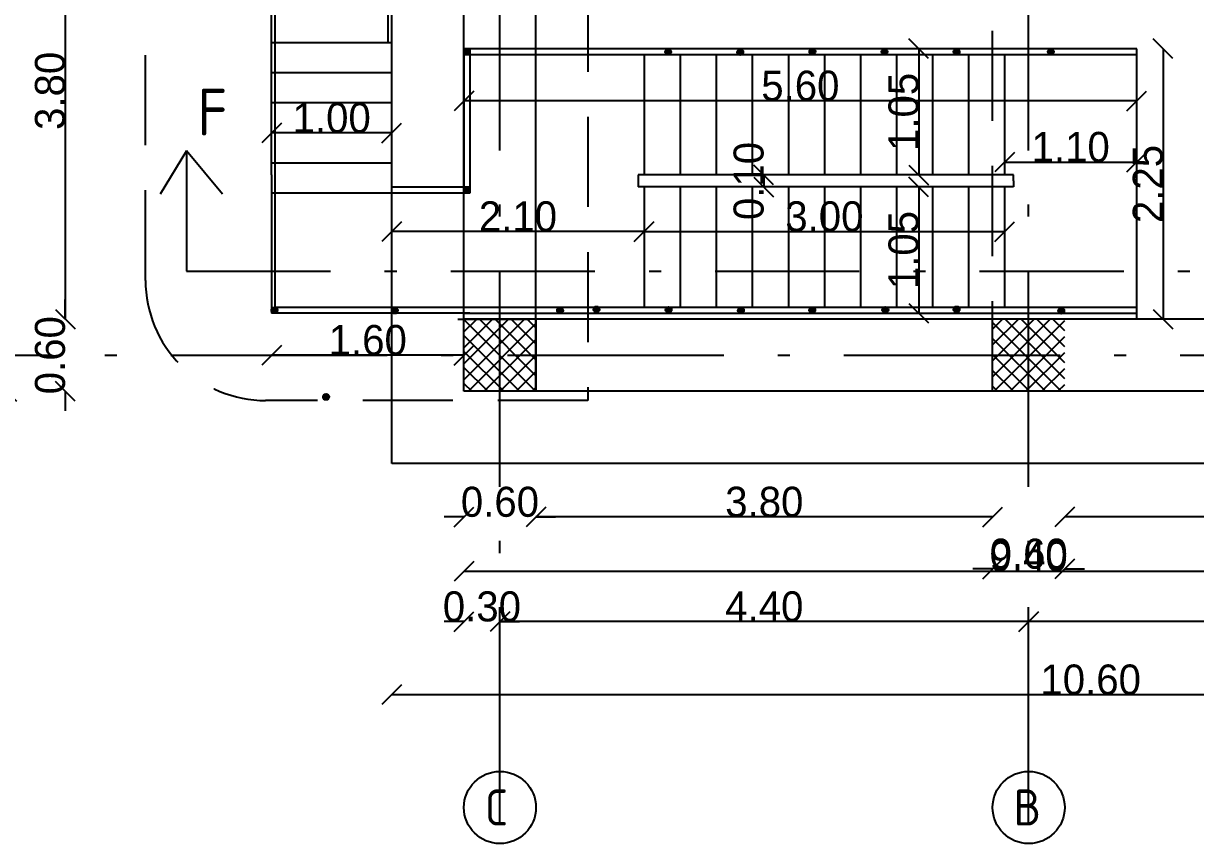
# Model space of a CAD drawing. Extents: x 151242 to 151523, y 158752 to 159354.
# Drawn here: x 151379.74 to 151389.49, y 159046.03 to 159052.86 of the extents above; entities that cross this region are included whole.
import ezdxf

# ---------------------------------------------------------------- set-up
doc = ezdxf.new("R2010")
doc.units = 0
doc.header["$LTSCALE"] = 3
doc.header["$MEASUREMENT"] = 0
doc.header["$PDMODE"] = 2
doc.header["$PDSIZE"] = 0.03
for name, pattern in [('ACAD_ISO10W100', [18, 12, -3, 0, -3]), ('AUSGEZOGEN', [0]), ('DASHED', [0.75, 0.5, -0.25]), ('STRICHPUNKT2', [0.7, 0.4, -0.15, 0, -0.15]), ('VONLAYER', [0])]:
    doc.linetypes.add(name, pattern=pattern)
doc.layers.get('0').update_dxf_attribs({"linetype": 'CONTINUOUS'})
doc.layers.get('DEFPOINTS').update_dxf_attribs({"linetype": 'CONTINUOUS'})
for name, color, linetype in [('axis', 8, 'ACAD_ISO10W100'), ('EBENE0', 7, 'AUSGEZOGEN'), ('hide', 4, 'DASHED'), ('Stairs', 231, 'CONTINUOUS'), ('TEXTS', 1, 'CONTINUOUS')]:
    doc.layers.add(name, color=color, linetype=linetype)
doc.styles.add('ISO8', font='iso8')
doc.dimstyles.new('mais 1-100 plan', dxfattribs={"dimtxt": 0.25, "dimasz": 0.1635, "dimexe": 0.18, "dimexo": 0.0625, "dimgap": 0, "dimtad": 1, "dimzin": 0, "dimdsep": 46, "dimtxsty": 'Standard', "dimblk": 'OBLIQUE', "dimcen": 0, "dimse1": 1, "dimse2": 1, "dimclrd": 8, "dimclrt": 4, "dimadec": 0, "dimazin": 0, "dimtfac": 1, "dimtix": 1, "dimtofl": 0, "dimtmove": 0, "dimatfit": 3, "dimldrblk": 'OBLIQUE', "dimfxl": 0.18, "dimtolj": 1, "dimtzin": 0, "dimarcsym": 0})

# ---------------------------------------------------------------- blocks, each defined once
blk = doc.blocks.new('_OBLIQUE')
at = {"color": 0, "linetype": 'ByBlock'}
blk.add_line((-0.5, -0.5), (0.5, 0.5), dxfattribs=at)
blk = doc.blocks.new('*D242')
at = {"layer": 'axis', "color": 8, "linetype": 'Continuous', "lineweight": -2, "transparency": 16777216}
blk.add_line((151392.2006, 159048.7524), (151388.4006, 159048.7524), dxfattribs=at)
at = {"layer": 'DEFPOINTS', "color": 0, "linetype": 'Continuous', "transparency": 16777216}
for p in [(151388.4006, 159051), (151392.2006, 159051), (151388.4006, 159048.7524)]:
    blk.add_point(p, dxfattribs=at)
at = {"layer": 'axis', "color": 8, "linetype": 'Continuous', "lineweight": -2, "transparency": 16777216, "xscale": 0.1635000000000001, "yscale": 0.1635000000000001, "zscale": 0.1635000000000001, "rotation": 180}
blk.add_blockref('_OBLIQUE', (151388.4006, 159048.7524), dxfattribs=at)
at = {"layer": 'axis', "color": 8, "linetype": 'Continuous', "lineweight": -2, "transparency": 16777216, "xscale": 0.1635000000000001, "yscale": 0.1635000000000001, "zscale": 0.1635000000000001}
blk.add_blockref('_OBLIQUE', (151392.2006, 159048.7524), dxfattribs=at)
at = {"layer": 'axis', "color": 4, "linetype": 'Continuous', "transparency": 16777216, "insert": (151390.3006, 159048.8774), "char_height": 0.25, "attachment_point": 5}
blk.add_mtext('\\A1;3.80', dxfattribs=at)
blk = doc.blocks.new('*D243')
at = {"layer": 'axis', "color": 8, "linetype": 'Continuous', "lineweight": -2, "transparency": 16777216}
for p, q in [((151387.8006, 159048.3203), (151387.6371, 159048.3203)), ((151388.4006, 159048.3203), (151388.5641, 159048.3203))]:
    blk.add_line(p, q, dxfattribs=at)
at = {"layer": 'DEFPOINTS', "color": 0, "linetype": 'Continuous', "transparency": 16777216}
for p in [(151387.8006, 159050.5679), (151388.4006, 159050.5679), (151387.8006, 159048.3203)]:
    blk.add_point(p, dxfattribs=at)
at = {"layer": 'axis', "color": 8, "linetype": 'Continuous', "lineweight": -2, "transparency": 16777216, "xscale": 0.1635000000000001, "yscale": 0.1635000000000001, "zscale": 0.1635000000000001}
blk.add_blockref('_OBLIQUE', (151387.8006, 159048.3203), dxfattribs=at)
at = {"layer": 'axis', "color": 8, "linetype": 'Continuous', "lineweight": -2, "transparency": 16777216, "xscale": 0.1635000000000001, "yscale": 0.1635000000000001, "zscale": 0.1635000000000001, "rotation": 180}
blk.add_blockref('_OBLIQUE', (151388.4006, 159048.3203), dxfattribs=at)
at = {"layer": 'axis', "color": 4, "linetype": 'Continuous', "transparency": 16777216, "insert": (151388.1006, 159048.4453), "char_height": 0.25, "attachment_point": 5}
blk.add_mtext('\\A1;0.60', dxfattribs=at)
blk = doc.blocks.new('*D244')
at = {"layer": 'axis', "color": 8, "linetype": 'Continuous', "lineweight": -2, "transparency": 16777216}
blk.add_line((151387.8006, 159048.7524), (151384.0006, 159048.7524), dxfattribs=at)
at = {"layer": 'DEFPOINTS', "color": 0, "linetype": 'Continuous', "transparency": 16777216}
for p in [(151384.0006, 159051), (151387.8006, 159051), (151384.0006, 159048.7524)]:
    blk.add_point(p, dxfattribs=at)
at = {"layer": 'axis', "color": 8, "linetype": 'Continuous', "lineweight": -2, "transparency": 16777216, "xscale": 0.1635000000000001, "yscale": 0.1635000000000001, "zscale": 0.1635000000000001, "rotation": 180}
blk.add_blockref('_OBLIQUE', (151384.0006, 159048.7524), dxfattribs=at)
at = {"layer": 'axis', "color": 8, "linetype": 'Continuous', "lineweight": -2, "transparency": 16777216, "xscale": 0.1635000000000001, "yscale": 0.1635000000000001, "zscale": 0.1635000000000001}
blk.add_blockref('_OBLIQUE', (151387.8006, 159048.7524), dxfattribs=at)
at = {"layer": 'axis', "color": 4, "linetype": 'Continuous', "transparency": 16777216, "insert": (151385.9006, 159048.8774), "char_height": 0.25, "attachment_point": 5}
blk.add_mtext('\\A1;3.80', dxfattribs=at)
blk = doc.blocks.new('*D245')
at = {"layer": 'axis', "color": 8, "linetype": 'Continuous', "lineweight": -2, "transparency": 16777216}
for p, q in [((151383.4006, 159048.7524), (151383.2371, 159048.7524)), ((151384.0006, 159048.7524), (151384.1641, 159048.7524))]:
    blk.add_line(p, q, dxfattribs=at)
at = {"layer": 'DEFPOINTS', "color": 0, "linetype": 'Continuous', "transparency": 16777216}
for p in [(151383.4006, 159051), (151384.0006, 159051), (151383.4006, 159048.7524)]:
    blk.add_point(p, dxfattribs=at)
at = {"layer": 'axis', "color": 8, "linetype": 'Continuous', "lineweight": -2, "transparency": 16777216, "xscale": 0.1635000000000001, "yscale": 0.1635000000000001, "zscale": 0.1635000000000001}
blk.add_blockref('_OBLIQUE', (151383.4006, 159048.7524), dxfattribs=at)
at = {"layer": 'axis', "color": 8, "linetype": 'Continuous', "lineweight": -2, "transparency": 16777216, "xscale": 0.1635000000000001, "yscale": 0.1635000000000001, "zscale": 0.1635000000000001, "rotation": 180}
blk.add_blockref('_OBLIQUE', (151384.0006, 159048.7524), dxfattribs=at)
at = {"layer": 'axis', "color": 4, "linetype": 'Continuous', "transparency": 16777216, "insert": (151383.7006, 159048.8774), "char_height": 0.25, "attachment_point": 5}
blk.add_mtext('\\A1;0.60', dxfattribs=at)
blk = doc.blocks.new('*D246')
at = {"layer": 'axis', "color": 8, "linetype": 'Continuous', "lineweight": -2, "transparency": 16777216}
blk.add_line((151392.8006, 159048.2999), (151383.4006, 159048.2999), dxfattribs=at)
at = {"layer": 'DEFPOINTS', "color": 0, "linetype": 'Continuous', "transparency": 16777216}
for p in [(151383.4006, 159048.8324), (151392.8006, 159048.8324), (151383.4006, 159048.2999)]:
    blk.add_point(p, dxfattribs=at)
at = {"layer": 'axis', "color": 8, "linetype": 'Continuous', "lineweight": -2, "transparency": 16777216, "xscale": 0.1635000000000001, "yscale": 0.1635000000000001, "zscale": 0.1635000000000001, "rotation": 180}
blk.add_blockref('_OBLIQUE', (151383.4006, 159048.2999), dxfattribs=at)
at = {"layer": 'axis', "color": 8, "linetype": 'Continuous', "lineweight": -2, "transparency": 16777216, "xscale": 0.1635000000000001, "yscale": 0.1635000000000001, "zscale": 0.1635000000000001}
blk.add_blockref('_OBLIQUE', (151392.8006, 159048.2999), dxfattribs=at)
at = {"layer": 'axis', "color": 4, "linetype": 'Continuous', "transparency": 16777216, "insert": (151388.1006, 159048.4249), "char_height": 0.25, "attachment_point": 5}
blk.add_mtext('\\A1;9.40', dxfattribs=at)
blk = doc.blocks.new('*D248')
at = {"layer": 'axis', "color": 8, "linetype": 'Continuous', "lineweight": -2, "transparency": 16777216}
blk.add_line((151392.5006, 159047.8817), (151388.1006, 159047.8817), dxfattribs=at)
at = {"layer": 'DEFPOINTS', "color": 0, "linetype": 'Continuous', "transparency": 16777216}
for p in [(151388.1006, 159047.8817), (151388.1006, 159047.8817), (151392.5006, 159047.5434)]:
    blk.add_point(p, dxfattribs=at)
at = {"layer": 'axis', "color": 8, "linetype": 'Continuous', "lineweight": -2, "transparency": 16777216, "xscale": 0.1635000000000001, "yscale": 0.1635000000000001, "zscale": 0.1635000000000001, "rotation": 180}
blk.add_blockref('_OBLIQUE', (151388.1006, 159047.8817), dxfattribs=at)
at = {"layer": 'axis', "color": 8, "linetype": 'Continuous', "lineweight": -2, "transparency": 16777216, "xscale": 0.1635000000000001, "yscale": 0.1635000000000001, "zscale": 0.1635000000000001}
blk.add_blockref('_OBLIQUE', (151392.5006, 159047.8817), dxfattribs=at)
at = {"layer": 'axis', "color": 4, "linetype": 'Continuous', "transparency": 16777216, "insert": (151390.3006, 159048.0067), "char_height": 0.25, "attachment_point": 5}
blk.add_mtext('\\A1;4.40', dxfattribs=at)
blk = doc.blocks.new('*D249')
at = {"layer": 'axis', "color": 8, "linetype": 'Continuous', "lineweight": -2, "transparency": 16777216}
blk.add_line((151388.1006, 159047.8817), (151383.7006, 159047.8817), dxfattribs=at)
at = {"layer": 'DEFPOINTS', "color": 0, "linetype": 'Continuous', "transparency": 16777216}
for p in [(151383.7006, 159047.8817), (151383.7006, 159047.8817), (151388.1006, 159047.8817)]:
    blk.add_point(p, dxfattribs=at)
at = {"layer": 'axis', "color": 8, "linetype": 'Continuous', "lineweight": -2, "transparency": 16777216, "xscale": 0.1635000000000001, "yscale": 0.1635000000000001, "zscale": 0.1635000000000001, "rotation": 180}
blk.add_blockref('_OBLIQUE', (151383.7006, 159047.8817), dxfattribs=at)
at = {"layer": 'axis', "color": 8, "linetype": 'Continuous', "lineweight": -2, "transparency": 16777216, "xscale": 0.1635000000000001, "yscale": 0.1635000000000001, "zscale": 0.1635000000000001}
blk.add_blockref('_OBLIQUE', (151388.1006, 159047.8817), dxfattribs=at)
at = {"layer": 'axis', "color": 4, "linetype": 'Continuous', "transparency": 16777216, "insert": (151385.9006, 159048.0067), "char_height": 0.25, "attachment_point": 5}
blk.add_mtext('\\A1;4.40', dxfattribs=at)
blk = doc.blocks.new('*D250')
at = {"layer": 'axis', "color": 8, "linetype": 'Continuous', "lineweight": -2, "transparency": 16777216}
for p, q in [((151383.4006, 159047.8817), (151383.2371, 159047.8817)), ((151383.7006, 159047.8817), (151383.8641, 159047.8817))]:
    blk.add_line(p, q, dxfattribs=at)
at = {"layer": 'DEFPOINTS', "color": 0, "linetype": 'Continuous', "transparency": 16777216}
for p in [(151383.4006, 159048.2251), (151383.4006, 159047.8817), (151383.7006, 159047.8817)]:
    blk.add_point(p, dxfattribs=at)
at = {"layer": 'axis', "color": 8, "linetype": 'Continuous', "lineweight": -2, "transparency": 16777216, "xscale": 0.1635000000000001, "yscale": 0.1635000000000001, "zscale": 0.1635000000000001}
blk.add_blockref('_OBLIQUE', (151383.4006, 159047.8817), dxfattribs=at)
at = {"layer": 'axis', "color": 8, "linetype": 'Continuous', "lineweight": -2, "transparency": 16777216, "xscale": 0.1635000000000001, "yscale": 0.1635000000000001, "zscale": 0.1635000000000001, "rotation": 180}
blk.add_blockref('_OBLIQUE', (151383.7006, 159047.8817), dxfattribs=at)
at = {"layer": 'axis', "color": 4, "linetype": 'Continuous', "transparency": 16777216, "insert": (151383.5506, 159048.0067), "char_height": 0.25, "attachment_point": 5}
blk.add_mtext('\\A1;0.30', dxfattribs=at)
blk = doc.blocks.new('*D251')
at = {"layer": 'axis', "color": 8, "linetype": 'Continuous', "lineweight": -2, "transparency": 16777216}
blk.add_line((151393.4006, 159047.2731), (151382.8006, 159047.2731), dxfattribs=at)
at = {"layer": 'DEFPOINTS', "color": 0, "linetype": 'Continuous', "transparency": 16777216}
for p in [(151382.8006, 159047.9274), (151393.4006, 159047.9274), (151382.8006, 159047.2731)]:
    blk.add_point(p, dxfattribs=at)
at = {"layer": 'axis', "color": 8, "linetype": 'Continuous', "lineweight": -2, "transparency": 16777216, "xscale": 0.1635000000000001, "yscale": 0.1635000000000001, "zscale": 0.1635000000000001, "rotation": 180}
blk.add_blockref('_OBLIQUE', (151382.8006, 159047.2731), dxfattribs=at)
at = {"layer": 'axis', "color": 8, "linetype": 'Continuous', "lineweight": -2, "transparency": 16777216, "xscale": 0.1635000000000001, "yscale": 0.1635000000000001, "zscale": 0.1635000000000001}
blk.add_blockref('_OBLIQUE', (151393.4006, 159047.2731), dxfattribs=at)
at = {"layer": 'axis', "color": 4, "linetype": 'Continuous', "transparency": 16777216, "insert": (151388.6168, 159047.3981), "char_height": 0.25, "attachment_point": 5}
blk.add_mtext('\\A1;10.60', dxfattribs=at)
blk = doc.blocks.new('*D255')
at = {"layer": 'axis', "color": 8, "linetype": 'Continuous', "lineweight": -2, "transparency": 16777216}
blk.add_line((151380.0826, 159054.1987), (151380.0826, 159050.3987), dxfattribs=at)
at = {"layer": 'DEFPOINTS', "color": 0, "linetype": 'Continuous', "transparency": 16777216}
for p in [(151383.9662, 159054.1987), (151380.0826, 159050.3987), (151383.9662, 159050.3987)]:
    blk.add_point(p, dxfattribs=at)
at = {"layer": 'axis', "color": 8, "linetype": 'Continuous', "lineweight": -2, "transparency": 16777216, "xscale": 0.1635000000000001, "yscale": 0.1635000000000001, "zscale": 0.1635000000000001}
for p, rotation in [((151380.0826, 159054.1987), 90), ((151380.0826, 159050.3987), 270)]:
    blk.add_blockref('_OBLIQUE', p, dxfattribs=dict(at, rotation=rotation))
at = {"layer": 'axis', "color": 4, "linetype": 'Continuous', "transparency": 16777216, "insert": (151379.9576, 159052.2987), "char_height": 0.25, "attachment_point": 5, "rotation": 90}
blk.add_mtext('\\A1;3.80', dxfattribs=at)
blk = doc.blocks.new('*D256')
at = {"layer": 'axis', "color": 8, "linetype": 'Continuous', "lineweight": -2, "transparency": 16777216}
for p, q in [((151380.0826, 159050.3987), (151380.0826, 159050.5622)), ((151380.0826, 159049.7987), (151380.0826, 159049.6352))]:
    blk.add_line(p, q, dxfattribs=at)
at = {"layer": 'DEFPOINTS', "color": 0, "linetype": 'Continuous', "transparency": 16777216}
for p in [(151383.9662, 159050.3987), (151380.0826, 159049.7987), (151383.9662, 159049.7987)]:
    blk.add_point(p, dxfattribs=at)
at = {"layer": 'axis', "color": 8, "linetype": 'Continuous', "lineweight": -2, "transparency": 16777216, "xscale": 0.1635000000000001, "yscale": 0.1635000000000001, "zscale": 0.1635000000000001}
for p, rotation in [((151380.0826, 159050.3987), 270), ((151380.0826, 159049.7987), 90)]:
    blk.add_blockref('_OBLIQUE', p, dxfattribs=dict(at, rotation=rotation))
at = {"layer": 'axis', "color": 4, "linetype": 'Continuous', "transparency": 16777216, "insert": (151379.9576, 159050.0987), "char_height": 0.25, "attachment_point": 5, "rotation": 90}
blk.add_mtext('\\A1;0.60', dxfattribs=at)
blk = doc.blocks.new('*D257')
at = {"layer": 'axis', "color": 8, "linetype": 'Continuous', "lineweight": -2, "transparency": 16777216}
blk.add_line((151379.5969, 159049.7987), (151379.5969, 159059.1987), dxfattribs=at)
at = {"layer": 'DEFPOINTS', "color": 0, "linetype": 'Continuous', "transparency": 16777216}
for p in [(151379.5969, 159059.1987), (151380.0026, 159059.1987), (151380.0026, 159049.7987)]:
    blk.add_point(p, dxfattribs=at)
at = {"layer": 'axis', "color": 8, "linetype": 'Continuous', "lineweight": -2, "transparency": 16777216, "xscale": 0.1635000000000001, "yscale": 0.1635000000000001, "zscale": 0.1635000000000001}
for p, rotation in [((151379.5969, 159059.1987), 90), ((151379.5969, 159049.7987), 270)]:
    blk.add_blockref('_OBLIQUE', p, dxfattribs=dict(at, rotation=rotation))
at = {"layer": 'axis', "color": 4, "linetype": 'Continuous', "transparency": 16777216, "insert": (151379.4719, 159054.4987), "char_height": 0.25, "attachment_point": 5, "rotation": 90}
blk.add_mtext('\\A1;9.40', dxfattribs=at)
blk = doc.blocks.new('*D263')
at = {"layer": 'DEFPOINTS', "color": 0, "linetype": 'VONLAYER', "transparency": 16777216}
for p in [(151381.8006, 159050.4487), (151383.4006, 159050.4487), (151381.8006, 159050.0987)]:
    blk.add_point(p, dxfattribs=at)
at = {"layer": 'Stairs', "color": 8, "linetype": 'VONLAYER', "lineweight": -2, "transparency": 16777216}
blk.add_line((151383.4006, 159050.0987), (151381.8006, 159050.0987), dxfattribs=at)
at = {"layer": 'Stairs', "color": 8, "linetype": 'VONLAYER', "lineweight": -2, "transparency": 16777216, "xscale": 0.1635000000000001, "yscale": 0.1635000000000001, "zscale": 0.1635000000000001, "rotation": 180}
blk.add_blockref('_OBLIQUE', (151381.8006, 159050.0987), dxfattribs=at)
at = {"layer": 'Stairs', "color": 8, "linetype": 'VONLAYER', "lineweight": -2, "transparency": 16777216, "xscale": 0.1635000000000001, "yscale": 0.1635000000000001, "zscale": 0.1635000000000001}
blk.add_blockref('_OBLIQUE', (151383.4006, 159050.0987), dxfattribs=at)
at = {"layer": 'Stairs', "color": 4, "linetype": 'VONLAYER', "transparency": 16777216, "insert": (151382.6006, 159050.2237), "char_height": 0.25, "attachment_point": 5}
blk.add_mtext('\\A1;1.60', dxfattribs=at)
blk = doc.blocks.new('*D264')
at = {"layer": 'DEFPOINTS', "color": 0, "linetype": 'VONLAYER', "transparency": 16777216}
for p in [(151381.8006, 159051.9483), (151381.8006, 159051.2931), (151382.8006, 159051.2931)]:
    blk.add_point(p, dxfattribs=at)
at = {"layer": 'Stairs', "color": 8, "linetype": 'VONLAYER', "lineweight": -2, "transparency": 16777216}
blk.add_line((151382.8006, 159051.9483), (151381.8006, 159051.9483), dxfattribs=at)
at = {"layer": 'Stairs', "color": 8, "linetype": 'VONLAYER', "lineweight": -2, "transparency": 16777216, "xscale": 0.1635000000000001, "yscale": 0.1635000000000001, "zscale": 0.1635000000000001, "rotation": 180}
blk.add_blockref('_OBLIQUE', (151381.8006, 159051.9483), dxfattribs=at)
at = {"layer": 'Stairs', "color": 8, "linetype": 'VONLAYER', "lineweight": -2, "transparency": 16777216, "xscale": 0.1635000000000001, "yscale": 0.1635000000000001, "zscale": 0.1635000000000001}
blk.add_blockref('_OBLIQUE', (151382.8006, 159051.9483), dxfattribs=at)
at = {"layer": 'Stairs', "color": 4, "linetype": 'VONLAYER', "transparency": 16777216, "insert": (151382.3006, 159052.0733), "char_height": 0.25, "attachment_point": 5}
blk.add_mtext('\\A1;1.00', dxfattribs=at)
blk = doc.blocks.new('*D277')
at = {"layer": 'axis', "color": 8, "linetype": 'Continuous', "lineweight": -2, "transparency": 16777216}
blk.add_line((151389.0006, 159052.215), (151383.4006, 159052.215), dxfattribs=at)
at = {"layer": 'DEFPOINTS', "color": 0, "linetype": 'Continuous', "transparency": 16777216}
for p in [(151383.4006, 159052.7712), (151389.0006, 159052.7712), (151383.4006, 159052.215)]:
    blk.add_point(p, dxfattribs=at)
at = {"layer": 'axis', "color": 8, "linetype": 'Continuous', "lineweight": -2, "transparency": 16777216, "xscale": 0.1635000000000001, "yscale": 0.1635000000000001, "zscale": 0.1635000000000001, "rotation": 180}
blk.add_blockref('_OBLIQUE', (151383.4006, 159052.215), dxfattribs=at)
at = {"layer": 'axis', "color": 8, "linetype": 'Continuous', "lineweight": -2, "transparency": 16777216, "xscale": 0.1635000000000001, "yscale": 0.1635000000000001, "zscale": 0.1635000000000001}
blk.add_blockref('_OBLIQUE', (151389.0006, 159052.215), dxfattribs=at)
at = {"layer": 'axis', "color": 4, "linetype": 'Continuous', "transparency": 16777216, "insert": (151386.2006, 159052.34), "char_height": 0.25, "attachment_point": 5}
blk.add_mtext('\\A1;5.60', dxfattribs=at)
blk = doc.blocks.new('*D278')
at = {"layer": 'axis', "color": 8, "linetype": 'Continuous', "lineweight": -2, "transparency": 16777216}
blk.add_line((151384.9006, 159051.1278), (151387.9006, 159051.1278), dxfattribs=at)
at = {"layer": 'DEFPOINTS', "color": 0, "linetype": 'Continuous', "transparency": 16777216}
for p in [(151384.9006, 159051.2129), (151387.9006, 159051.1278), (151387.9006, 159051.1278)]:
    blk.add_point(p, dxfattribs=at)
at = {"layer": 'axis', "color": 8, "linetype": 'Continuous', "lineweight": -2, "transparency": 16777216, "xscale": 0.1635000000000001, "yscale": 0.1635000000000001, "zscale": 0.1635000000000001, "rotation": 180}
blk.add_blockref('_OBLIQUE', (151384.9006, 159051.1278), dxfattribs=at)
at = {"layer": 'axis', "color": 8, "linetype": 'Continuous', "lineweight": -2, "transparency": 16777216, "xscale": 0.1635000000000001, "yscale": 0.1635000000000001, "zscale": 0.1635000000000001}
blk.add_blockref('_OBLIQUE', (151387.9006, 159051.1278), dxfattribs=at)
at = {"layer": 'axis', "color": 4, "linetype": 'Continuous', "transparency": 16777216, "insert": (151386.4006, 159051.2528), "char_height": 0.25, "attachment_point": 5}
blk.add_mtext('\\A1;3.00', dxfattribs=at)
blk = doc.blocks.new('*D279')
at = {"layer": 'axis', "color": 8, "linetype": 'Continuous', "lineweight": -2, "transparency": 16777216}
blk.add_line((151387.1852, 159052.6487), (151387.1852, 159051.5987), dxfattribs=at)
at = {"layer": 'DEFPOINTS', "color": 0, "linetype": 'Continuous', "transparency": 16777216}
for p in [(151387.3006, 159052.6487), (151387.1852, 159051.5987), (151387.3006, 159051.5987)]:
    blk.add_point(p, dxfattribs=at)
at = {"layer": 'axis', "color": 8, "linetype": 'Continuous', "lineweight": -2, "transparency": 16777216, "xscale": 0.1635000000000001, "yscale": 0.1635000000000001, "zscale": 0.1635000000000001}
for p, rotation in [((151387.1852, 159052.6487), 90), ((151387.1852, 159051.5987), 270)]:
    blk.add_blockref('_OBLIQUE', p, dxfattribs=dict(at, rotation=rotation))
at = {"layer": 'axis', "color": 4, "linetype": 'Continuous', "transparency": 16777216, "insert": (151387.0602, 159052.1237), "char_height": 0.25, "attachment_point": 5, "rotation": 90}
blk.add_mtext('\\A1;1.05', dxfattribs=at)
blk = doc.blocks.new('*D280')
at = {"layer": 'axis', "color": 8, "linetype": 'Continuous', "lineweight": -2, "transparency": 16777216}
blk.add_line((151385.8964, 159051.5987), (151385.8964, 159051.4987), dxfattribs=at)
at = {"layer": 'DEFPOINTS', "color": 0, "linetype": 'Continuous', "transparency": 16777216}
for p in [(151386.6237, 159051.5987), (151385.8964, 159051.4987), (151386.3237, 159051.4987)]:
    blk.add_point(p, dxfattribs=at)
at = {"layer": 'axis', "color": 8, "linetype": 'Continuous', "lineweight": -2, "transparency": 16777216, "xscale": 0.1635000000000001, "yscale": 0.1635000000000001, "zscale": 0.1635000000000001}
for p, rotation in [((151385.8964, 159051.5987), 90), ((151385.8964, 159051.4987), 270)]:
    blk.add_blockref('_OBLIQUE', p, dxfattribs=dict(at, rotation=rotation))
at = {"layer": 'axis', "color": 4, "linetype": 'Continuous', "transparency": 16777216, "insert": (151385.7714, 159051.5487), "char_height": 0.25, "attachment_point": 5, "rotation": 90}
blk.add_mtext('\\A1;0.10', dxfattribs=at)
blk = doc.blocks.new('*D281')
at = {"layer": 'axis', "color": 8, "linetype": 'Continuous', "lineweight": -2, "transparency": 16777216}
blk.add_line((151387.1852, 159051.4987), (151387.1852, 159050.4487), dxfattribs=at)
at = {"layer": 'DEFPOINTS', "color": 0, "linetype": 'Continuous', "transparency": 16777216}
for p in [(151387.0006, 159051.4987), (151387.1852, 159050.4487), (151387.3006, 159050.4487)]:
    blk.add_point(p, dxfattribs=at)
at = {"layer": 'axis', "color": 8, "linetype": 'Continuous', "lineweight": -2, "transparency": 16777216, "xscale": 0.1635000000000001, "yscale": 0.1635000000000001, "zscale": 0.1635000000000001}
for p, rotation in [((151387.1852, 159051.4987), 90), ((151387.1852, 159050.4487), 270)]:
    blk.add_blockref('_OBLIQUE', p, dxfattribs=dict(at, rotation=rotation))
at = {"layer": 'axis', "color": 4, "linetype": 'Continuous', "transparency": 16777216, "insert": (151387.0602, 159050.9737), "char_height": 0.25, "attachment_point": 5, "rotation": 90}
blk.add_mtext('\\A1;1.05', dxfattribs=at)
blk = doc.blocks.new('*D282')
at = {"layer": 'DEFPOINTS', "color": 0, "linetype": 'VONLAYER', "transparency": 16777216}
for p in [(151382.8006, 159051.1278), (151382.8006, 159051.1278), (151384.9006, 159050.4987)]:
    blk.add_point(p, dxfattribs=at)
at = {"layer": 'Stairs', "color": 8, "linetype": 'VONLAYER', "lineweight": -2, "transparency": 16777216}
blk.add_line((151384.9006, 159051.1278), (151382.8006, 159051.1278), dxfattribs=at)
at = {"layer": 'Stairs', "color": 8, "linetype": 'VONLAYER', "lineweight": -2, "transparency": 16777216, "xscale": 0.1635000000000001, "yscale": 0.1635000000000001, "zscale": 0.1635000000000001, "rotation": 180}
blk.add_blockref('_OBLIQUE', (151382.8006, 159051.1278), dxfattribs=at)
at = {"layer": 'Stairs', "color": 8, "linetype": 'VONLAYER', "lineweight": -2, "transparency": 16777216, "xscale": 0.1635000000000001, "yscale": 0.1635000000000001, "zscale": 0.1635000000000001}
blk.add_blockref('_OBLIQUE', (151384.9006, 159051.1278), dxfattribs=at)
at = {"layer": 'Stairs', "color": 4, "linetype": 'VONLAYER', "transparency": 16777216, "insert": (151383.8506, 159051.2528), "char_height": 0.25, "attachment_point": 5}
blk.add_mtext('\\A1;2.10', dxfattribs=at)
blk = doc.blocks.new('*D294')
at = {"layer": 'axis', "color": 8, "linetype": 'Continuous', "lineweight": -2, "transparency": 16777216}
blk.add_line((151387.9006, 159051.7053), (151389.0006, 159051.7053), dxfattribs=at)
at = {"layer": 'DEFPOINTS', "color": 0, "linetype": 'Continuous', "transparency": 16777216}
for p in [(151387.9006, 159051.7766), (151389.0006, 159051.7766), (151389.0006, 159051.7053)]:
    blk.add_point(p, dxfattribs=at)
at = {"layer": 'axis', "color": 8, "linetype": 'Continuous', "lineweight": -2, "transparency": 16777216, "xscale": 0.1635000000000001, "yscale": 0.1635000000000001, "zscale": 0.1635000000000001, "rotation": 180}
blk.add_blockref('_OBLIQUE', (151387.9006, 159051.7053), dxfattribs=at)
at = {"layer": 'axis', "color": 8, "linetype": 'Continuous', "lineweight": -2, "transparency": 16777216, "xscale": 0.1635000000000001, "yscale": 0.1635000000000001, "zscale": 0.1635000000000001}
blk.add_blockref('_OBLIQUE', (151389.0006, 159051.7053), dxfattribs=at)
at = {"layer": 'axis', "color": 4, "linetype": 'Continuous', "transparency": 16777216, "insert": (151388.4506, 159051.8303), "char_height": 0.25, "attachment_point": 5}
blk.add_mtext('\\A1;1.10', dxfattribs=at)
blk = doc.blocks.new('*D295')
at = {"layer": 'axis', "color": 8, "linetype": 'Continuous', "lineweight": -2, "transparency": 16777216}
blk.add_line((151389.2187, 159052.6487), (151389.2187, 159050.3987), dxfattribs=at)
at = {"layer": 'DEFPOINTS', "color": 0, "linetype": 'Continuous', "transparency": 16777216}
for p in [(151389.0006, 159052.6487), (151389.0006, 159050.3987), (151389.2187, 159050.3987)]:
    blk.add_point(p, dxfattribs=at)
at = {"layer": 'axis', "color": 8, "linetype": 'Continuous', "lineweight": -2, "transparency": 16777216, "xscale": 0.1635000000000001, "yscale": 0.1635000000000001, "zscale": 0.1635000000000001}
for p, rotation in [((151389.2187, 159052.6487), 90), ((151389.2187, 159050.3987), 270)]:
    blk.add_blockref('_OBLIQUE', p, dxfattribs=dict(at, rotation=rotation))
at = {"layer": 'axis', "color": 4, "linetype": 'Continuous', "transparency": 16777216, "insert": (151389.0937, 159051.5237), "char_height": 0.25, "attachment_point": 5, "rotation": 90}
blk.add_mtext('\\A1;2.25', dxfattribs=at)

msp = doc.modelspace()

# ---------------------------------------------------------------- hatches: boundary and pattern name
at = {"layer": 'axis', "linetype": 'VONLAYER'}
h = msp.add_hatch(color=256, dxfattribs=at)
edge = h.paths.add_edge_path()
edge.add_arc((151385.1006, 159052.6238), 0.025, 0, 360)
h = msp.add_hatch(color=256, dxfattribs=at)
edge = h.paths.add_edge_path()
edge.add_arc((151385.7006, 159052.6208), 0.025, 0, 360)
h = msp.add_hatch(color=256, dxfattribs=at)
edge = h.paths.add_edge_path()
edge.add_arc((151386.3006, 159052.6254), 0.025, 0, 360)
h = msp.add_hatch(color=256, dxfattribs=at)
edge = h.paths.add_edge_path()
edge.add_arc((151386.9006, 159052.6223), 0.025, 0, 360)
h = msp.add_hatch(color=256, dxfattribs=at)
edge = h.paths.add_edge_path()
edge.add_arc((151387.5006, 159052.6223), 0.025, 0, 360)
h = msp.add_hatch(color=256, dxfattribs=at)
edge = h.paths.add_edge_path()
edge.add_arc((151388.2854, 159052.6223), 0.025, 0, 360)
h = msp.add_hatch(color=256, dxfattribs=at)
edge = h.paths.add_edge_path()
edge.add_arc((151388.3724, 159050.4681), 0.025, 0, 360)
at = {"layer": 'axis'}
h = msp.add_hatch(dxfattribs=at)
h.set_pattern_fill('ANSI37', color=256, scale=0.75, style=0)
h.set_pattern_definition([(45, (145466.36038, 160136.92352), (-0.0662912607, 0.0662912607), []), (135, (145466.36038, 160136.92352), (-0.0662912607, -0.0662912607), [])])
h.paths.add_polyline_path([(151383.4006, 159049.7987), (151383.4006, 159050.3987), (151384.0006, 159050.3987), (151384.0006, 159049.7987)])
h.paths.add_polyline_path([(151387.8006, 159049.7987), (151387.8006, 159050.3987), (151388.4006, 159050.3987), (151388.4006, 159049.7987)])
h.paths.add_polyline_path([(151392.8006, 159049.7987), (151392.2006, 159049.7987), (151392.2006, 159050.3987), (151392.8006, 159050.3987)])
at = {"layer": 'Stairs', "linetype": 'VONLAYER'}
h = msp.add_hatch(color=256, dxfattribs=at)
edge = h.paths.add_edge_path()
edge.add_arc((151383.4261, 159052.6227), 0.025, 0, 360)
h = msp.add_hatch(color=256, dxfattribs=at)
edge = h.paths.add_edge_path()
edge.add_arc((151383.4259, 159051.4722), 0.025, 0, 360)
h = msp.add_hatch(color=256, dxfattribs=at)
edge = h.paths.add_edge_path()
edge.add_arc((151381.8238, 159050.4723), 0.025, 0, 360)
h = msp.add_hatch(color=256, dxfattribs=at)
edge = h.paths.add_edge_path()
edge.add_arc((151382.8258, 159050.4701), 0.025, 0, 360)
h = msp.add_hatch(color=256, dxfattribs=at)
edge = h.paths.add_edge_path()
edge.add_arc((151384.2006, 159050.4711), 0.025, 0, 360)
h = msp.add_hatch(color=256, dxfattribs=at)
edge = h.paths.add_edge_path()
edge.add_arc((151384.5045, 159050.4799), 0.025, 0, 360)
h = msp.add_hatch(color=256, dxfattribs=at)
edge = h.paths.add_edge_path()
edge.add_arc((151385.1042, 159050.4769), 0.025, 0, 360)
h = msp.add_hatch(color=256, dxfattribs=at)
edge = h.paths.add_edge_path()
edge.add_arc((151385.7059, 159050.471), 0.025, 0, 360)
h = msp.add_hatch(color=256, dxfattribs=at)
edge = h.paths.add_edge_path()
edge.add_arc((151386.3002, 159050.474), 0.025, 0, 360)
h = msp.add_hatch(color=256, dxfattribs=at)
edge = h.paths.add_edge_path()
edge.add_arc((151386.9078, 159050.4769), 0.025, 0, 360)
h = msp.add_hatch(color=256, dxfattribs=at)
edge = h.paths.add_edge_path()
edge.add_arc((151387.5007, 159050.4798), 0.025, 0, 360)
h = msp.add_hatch(color=256, dxfattribs=at)
edge = h.paths.add_edge_path()
edge.add_arc((151382.2532, 159049.7513), 0.025, 0, 360)

# ---------------------------------------------------------------- linework, layer by layer
at = {"layer": 'axis', "ltscale": 0.05}
for p, q in [((151383.7006, 159046.2027), (151383.7006, 159062.3472)), ((151388.1006, 159046.2027), (151388.1006, 159062.3472)), ((151378.1627, 159050.0987), (151398.0386, 159050.0987))]:
    msp.add_line(p, q, dxfattribs=at)
at = {"layer": 'axis', "color": 3, "linetype": 'AUSGEZOGEN'}
for p, q in [((151384.0006, 159049.7987), (151384.0006, 159059.1987)), ((151383.3506, 159050.3987), (151383.9506, 159050.3987)), ((151392.8006, 159050.3987), (151383.4006, 159050.3987)), ((151383.4006, 159049.7987), (151383.4006, 159050.3987)), ((151384.0006, 159050.3987), (151384.0006, 159049.7987)), ((151392.8006, 159049.7987), (151383.4006, 159049.7987)), ((151384.0006, 159049.7987), (151383.4006, 159049.7987))]:
    msp.add_line(p, q, dxfattribs=at)
at = {"layer": 'axis', "color": 8, "ltscale": 0.5}
msp.add_line((151393.4006, 159049.1987), (151382.8006, 159049.1987), dxfattribs=at)
at = {"layer": 'axis', "color": 5, "linetype": 'STRICHPUNKT2'}
for points in [[(151381.0913, 159051.7986), (151381.0913, 159050.7972), (151394.3606, 159050.7972), (151394.3606, 159051.8259), (151394.6119, 159051.4401)], [(151381.3925, 159051.4401), (151381.0913, 159051.7986), (151380.8732, 159051.4401)]]:
    msp.add_lwpolyline(points, dxfattribs=at)
at = {"layer": 'axis', "linetype": 'VONLAYER'}
for centre in [(151385.1006, 159052.6238), (151385.7006, 159052.6208), (151386.3006, 159052.6254), (151386.9006, 159052.6223), (151387.5006, 159052.6223), (151388.2854, 159052.6223), (151388.3724, 159050.4681)]:
    msp.add_circle(centre, 0.025, dxfattribs=at)
at = {"layer": 'axis'}
for centre in [(151383.7006, 159046.3348), (151388.1006, 159046.3348)]:
    msp.add_circle(centre, 0.3, dxfattribs=at)
at = {"layer": 'hide', "color": 8, "ltscale": 0.5}
for p, q in [((151387.8006, 159049.7987), (151387.8006, 159059.1987)), ((151384.4333, 159057.7076), (151384.4333, 159049.7218))]:
    msp.add_line(p, q, dxfattribs=at)
msp.add_lwpolyline([(151384.4333, 159049.7218), (151381.751, 159049.7218, -0.414214), (151380.751, 159050.7218), (151380.751, 159054.6014)], format="xyb", dxfattribs=at)
at = {"layer": 'Stairs', "linetype": 'VONLAYER'}
for p, q in [((151382.8006, 159049.1987), (151382.8006, 159059.7987)), ((151383.4006, 159049.7987), (151383.4006, 159059.1987)), ((151382.7706, 159052.6983), (151382.7706, 159056.9483)), ((151381.8006, 159051.5987), (151381.8006, 159055.4483)), ((151381.8306, 159050.4987), (151381.8306, 159055.4483)), ((151382.8006, 159051.4983), (151382.8006, 159054.1983)), ((151382.8006, 159052.6983), (151381.8006, 159052.6983)), ((151383.4006, 159052.6487), (151383.4006, 159051.4983)), ((151388.4006, 159052.6487), (151383.4006, 159052.6487)), ((151383.4506, 159052.6487), (151383.4506, 159051.4483)), ((151389.0006, 159052.6487), (151388.4006, 159052.6487)), ((151389.0006, 159050.3987), (151389.0006, 159052.6487)), ((151389.0006, 159052.5987), (151383.4006, 159052.5987)), ((151382.8006, 159052.4483), (151381.8006, 159052.4483)), ((151382.8006, 159052.1983), (151381.8006, 159052.1983)), ((151382.8006, 159051.9483), (151381.8006, 159051.9483)), ((151382.8006, 159051.6983), (151381.8006, 159051.6983)), ((151381.8006, 159051.5987), (151381.8006, 159050.4487)), ((151387.9752, 159051.5987), (151384.8506, 159051.5987)), ((151384.8506, 159051.5987), (151384.8506, 159051.4987)), ((151387.9752, 159051.5487), (151387.9752, 159051.5987)), ((151387.9752, 159051.5487), (151387.9752, 159051.4987)), ((151382.8006, 159051.4483), (151381.8006, 159051.4483)), ((151383.4506, 159051.4483), (151382.7706, 159051.4483)), ((151383.4506, 159051.4983), (151382.8006, 159051.4983)), ((151383.4506, 159051.4983), (151383.3629, 159051.4983)), ((151383.4506, 159051.4983), (151383.4506, 159051.4483)), ((151387.9752, 159051.4987), (151384.8506, 159051.4987)), ((151381.8306, 159050.4987), (151383.4506, 159050.4987)), ((151381.8506, 159050.4487), (151381.8506, 159050.4987)), ((151383.4006, 159050.4987), (151389.0006, 159050.4987)), ((151383.4506, 159050.4487), (151381.8006, 159050.4487)), ((151382.8006, 159050.4487), (151381.8006, 159050.4487)), ((151383.4006, 159050.4487), (151389.0006, 159050.4487))]:
    msp.add_line(p, q, dxfattribs=at)
for centre in [(151383.4261, 159052.6227), (151383.4259, 159051.4722), (151381.8238, 159050.4723), (151382.8258, 159050.4701), (151384.2006, 159050.4711), (151384.5045, 159050.4799), (151385.1042, 159050.4769), (151385.7059, 159050.471), (151386.3002, 159050.474), (151386.9078, 159050.4769), (151387.5007, 159050.4798), (151382.2532, 159049.7513)]:
    msp.add_circle(centre, 0.025, dxfattribs=at)
at = {"layer": 'TEXTS'}
for p, q in [((151384.9006, 159052.5987), (151384.9006, 159051.5987)), ((151385.2006, 159052.5987), (151385.2006, 159051.5987)), ((151385.5006, 159052.5987), (151385.5006, 159051.5987)), ((151385.8006, 159052.5987), (151385.8006, 159051.5987)), ((151386.1006, 159052.5987), (151386.1006, 159051.5987)), ((151386.4006, 159052.5987), (151386.4006, 159051.5987)), ((151386.7006, 159052.5987), (151386.7006, 159051.5987)), ((151387.0006, 159052.5987), (151387.0006, 159051.5987)), ((151387.3006, 159052.5987), (151387.3006, 159051.5987)), ((151387.6006, 159052.5987), (151387.6006, 159051.5987)), ((151387.9006, 159052.5987), (151387.9006, 159051.5987)), ((151384.9006, 159051.4987), (151384.9006, 159050.4987)), ((151385.2006, 159051.4987), (151385.2006, 159050.4987)), ((151385.5006, 159051.4987), (151385.5006, 159050.4987)), ((151385.8006, 159051.4987), (151385.8006, 159050.4987)), ((151386.1006, 159051.4987), (151386.1006, 159050.4987)), ((151386.4006, 159051.4987), (151386.4006, 159050.4987)), ((151386.7006, 159051.4987), (151386.7006, 159050.4987)), ((151387.0006, 159051.4987), (151387.0006, 159050.4987)), ((151387.3006, 159051.4987), (151387.3006, 159050.4987)), ((151387.6006, 159051.4987), (151387.6006, 159050.4987)), ((151387.9006, 159051.4987), (151387.9006, 159050.4987))]:
    msp.add_line(p, q, dxfattribs=at)

# ---------------------------------------------------------------- texts
at = {"layer": 'axis', "color": 3, "style": 'ISO8'}
for s, p in [('C', (151383.5753, 159046.1851)), ('B', (151387.9753, 159046.1851))]:
    msp.add_text(s, height=0.3, dxfattribs=at).set_placement(p)
at = {"layer": 'EBENE0', "color": 3, "style": 'ISO8'}
msp.add_text('F', height=0.39, dxfattribs=at).set_placement((151381.1829, 159051.9264))

# ---------------------------------------------------------------- dimensions: what is measured, and where the dimension line sits
at = {"layer": 'axis', "color": 2, "linetype": 'Continuous'}
for base, p1, p2, angle, picture, middle in [((151379.5969, 159059.1987), (151380.0026, 159049.7987), (151380.0026, 159059.1987), 90, '*D257', (151379.4719, 159054.4987)), ((151380.0826, 159050.3987), (151383.9662, 159054.1987), (151383.9662, 159050.3987), 90, '*D255', (151379.9576, 159052.2987)), ((151383.4006, 159052.215), (151389.0006, 159052.7712), (151383.4006, 159052.7712), 180, '*D277', (151386.2006, 159052.34)), ((151387.1852, 159051.5987), (151387.3006, 159052.6487), (151387.3006, 159051.5987), 90, '*D279', (151387.0602, 159052.1237)), ((151387.1852, 159050.4487), (151387.0006, 159051.4987), (151387.3006, 159050.4487), 90, '*D281', (151387.0602, 159050.9737)), ((151387.9006, 159051.1278), (151384.9006, 159051.2129), (151387.9006, 159051.1278), 180, '*D278', (151386.4006, 159051.2528)), ((151380.0826, 159049.7987), (151383.9662, 159050.3987), (151383.9662, 159049.7987), 90, '*D256', (151379.9576, 159050.0987))]:
    dim = msp.add_linear_dim(base=base, p1=p1, p2=p2, angle=angle, dimstyle='mais 1-100 plan', override={"dimfxlon": 1, "dimarcsym": 1}, dxfattribs=at)
    dim.commit()
    dim.dimension.update_dxf_attribs({"geometry": picture, "text_midpoint": middle})
for p1, p2, distance, picture, middle in [((151389.0006, 159052.6487), (151389.0006, 159050.3987), 0.218, '*D295', (151389.0937, 159051.5237)), ((151387.9006, 159051.7766), (151389.0006, 159051.7766), -0.0713, '*D294', (151388.4506, 159051.8303))]:
    dim = msp.add_aligned_dim(p1=p1, p2=p2, distance=distance, dimstyle='mais 1-100 plan', override={"dimfxlon": 1, "dimarcsym": 1}, dxfattribs=at)
    dim.commit()
    dim.dimension.update_dxf_attribs({"geometry": picture, "text_midpoint": middle})
dim = msp.add_linear_dim(base=(151385.8964, 159051.4987), p1=(151386.6237, 159051.5987), p2=(151386.3237, 159051.4987), angle=90, dimstyle='mais 1-100 plan', override={"dimfxlon": 1, "dimarcsym": 1}, dxfattribs=at)
dim.commit()
dim.dimension.update_dxf_attribs({"geometry": '*D280', "text_midpoint": (151385.8964, 159051.5487), "dimtype": 160})
for base, p1, p2, picture, middle in [((151383.4006, 159048.7524), (151384.0006, 159051), (151383.4006, 159051), '*D245', (151383.7006, 159048.8774)), ((151384.0006, 159048.7524), (151387.8006, 159051), (151384.0006, 159051), '*D244', (151385.9006, 159048.8774)), ((151388.4006, 159048.7524), (151392.2006, 159051), (151388.4006, 159051), '*D242', (151390.3006, 159048.8774)), ((151387.8006, 159048.3203), (151388.4006, 159050.5679), (151387.8006, 159050.5679), '*D243', (151388.1006, 159048.4453)), ((151383.4006, 159048.2999), (151392.8006, 159048.8324), (151383.4006, 159048.8324), '*D246', (151388.1006, 159048.4249)), ((151383.4006, 159047.8817), (151383.7006, 159047.8817), (151383.4006, 159048.2251), '*D250', (151383.5506, 159048.0067)), ((151383.7006, 159047.8817), (151388.1006, 159047.8817), (151383.7006, 159047.8817), '*D249', (151385.9006, 159048.0067)), ((151388.1006, 159047.8817), (151392.5006, 159047.5434), (151388.1006, 159047.8817), '*D248', (151390.3006, 159048.0067))]:
    dim = msp.add_linear_dim(base=base, p1=p1, p2=p2, dimstyle='mais 1-100 plan', override={"dimfxlon": 1, "dimarcsym": 1}, dxfattribs=at)
    dim.commit()
    dim.dimension.update_dxf_attribs({"geometry": picture, "text_midpoint": middle})
dim = msp.add_linear_dim(base=(151382.8006, 159047.2731), p1=(151393.4006, 159047.9274), p2=(151382.8006, 159047.9274), dimstyle='mais 1-100 plan', override={"dimfxlon": 1, "dimarcsym": 1}, dxfattribs=at)
dim.commit()
dim.dimension.update_dxf_attribs({"geometry": '*D251', "text_midpoint": (151388.6168, 159047.2731), "dimtype": 160})
at = {"layer": 'Stairs', "linetype": 'VONLAYER'}
for base, p1, p2, picture, middle in [((151381.8006, 159051.9483), (151382.8006, 159051.2931), (151381.8006, 159051.2931), '*D264', (151382.3006, 159052.0733)), ((151382.8006, 159051.1278), (151384.9006, 159050.4987), (151382.8006, 159051.1278), '*D282', (151383.8506, 159051.2528)), ((151381.8006, 159050.0987), (151383.4006, 159050.4487), (151381.8006, 159050.4487), '*D263', (151382.6006, 159050.2237))]:
    dim = msp.add_linear_dim(base=base, p1=p1, p2=p2, angle=180, dimstyle='mais 1-100 plan', override={"dimfxlon": 1, "dimarcsym": 1}, dxfattribs=at)
    dim.commit()
    dim.dimension.update_dxf_attribs({"geometry": picture, "text_midpoint": middle})

doc.saveas('drawing.dxf')
